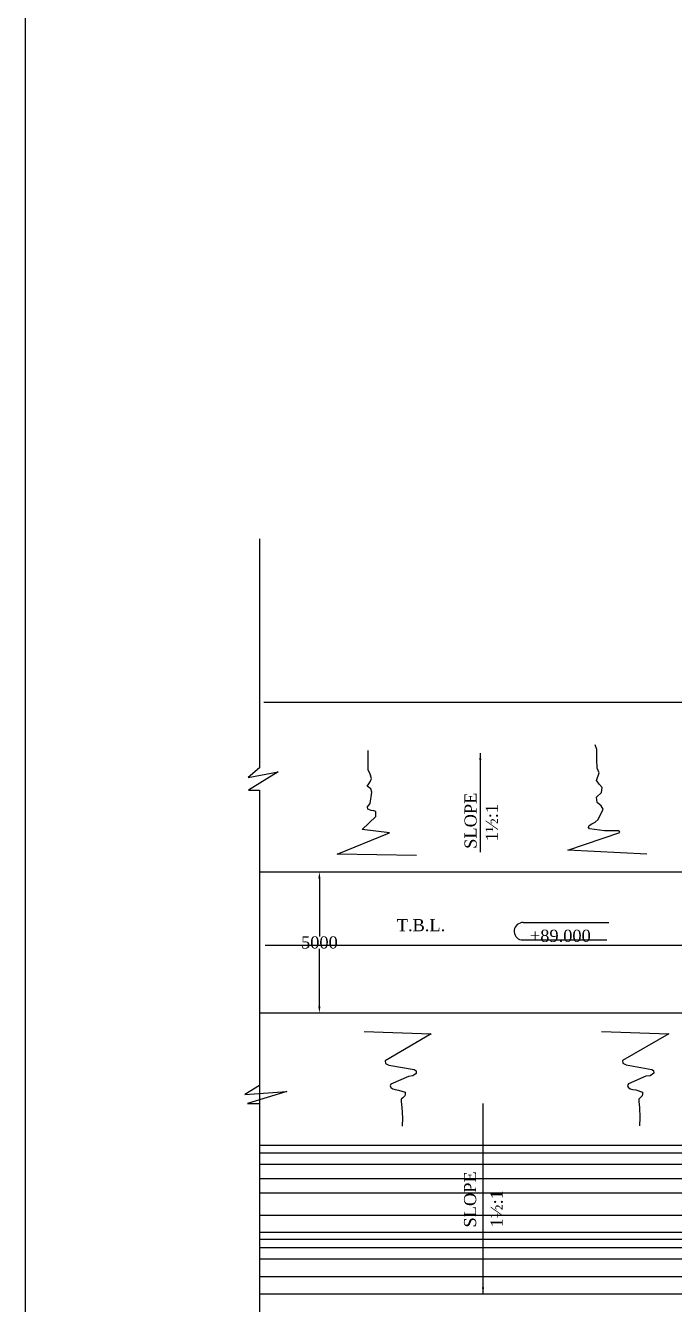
# Model space of a CAD drawing. Header units: millimetres. Extents: x 71701 to 922021, y 11212 to 550189.
# Drawn here: x 71701 to 180013, y 127752 to 341026 of the extents above; entities that cross this region are included whole.
import ezdxf

# ---------------------------------------------------------------- set-up
doc = ezdxf.new("R2010")
doc.units = ezdxf.units.MM
doc.header["$MEASUREMENT"] = 0
doc.header["$PDMODE"] = 66
doc.header["$PDSIZE"] = 170
for name, color, linetype in [('DIM', 5, 'Continuous'), ('DWG. LINE', 1, 'Continuous'), ('HATCH', 2, 'Continuous'), ('TEXT', 7, 'Continuous')]:
    doc.layers.add(name, color=color, linetype=linetype)
doc.layers.add('TITLE', color=7, linetype='Continuous', lineweight=30)
doc.styles.get("Standard").update_dxf_attribs({"font": 'TIMES.TTF', "height": 2030})
doc.dimstyles.get("Standard").update_dxf_attribs({"dimtxt": 2030, "dimasz": 1100, "dimexe": 0.18, "dimexo": 0.0625, "dimgap": 0.09, "dimtad": 0, "dimtih": 1, "dimtoh": 1, "dimdec": 1, "dimzin": 0, "dimdsep": 46, "dimtxsty": 'Standard', "dimcen": 0.09, "dimse1": 1, "dimse2": 1, "dimclrd": 5, "dimclre": 5, "dimclrt": 4, "dimadec": 0, "dimazin": 0, "dimtfac": 1, "dimtdec": 1, "dimtofl": 0, "dimtmove": 0, "dimatfit": 3, "dimfxl": 1, "dimtolj": 1, "dimtzin": 0, "dimarcsym": 0})

# ---------------------------------------------------------------- blocks, each defined once
blk = doc.blocks.new('*D6')
at = {"layer": 'Defpoints', "color": 0}
for p in [(120750, 199859), (120750, 176347), (120750, 176347)]:
    blk.add_point(p, dxfattribs=at)
at = {"layer": 'DIM', "color": 5, "lineweight": -2}
for p, q in [((120750, 198759), (120750, 189136)), ((120750, 177447), (120750, 187070))]:
    blk.add_line(p, q, dxfattribs=at)
at = {"layer": 'DIM', "color": 5}
for points in [[(120567, 198759), (120933, 198759), (120750, 199859)], [(120567, 177447), (120933, 177447), (120750, 176347)]]:
    blk.add_solid(points, dxfattribs=at)
at = {"layer": 'DIM', "color": 4, "insert": (120750, 188103), "char_height": 2030, "attachment_point": 5}
blk.add_mtext('\\A1;5000', dxfattribs=at)

msp = doc.modelspace()

# ---------------------------------------------------------------- linework, layer by layer
at = {"layer": 'DWG. LINE'}
for p, q in [((110752.78, 255435.55), (110752.78, 217250.09)), ((111446.82, 228181.39), (232507.04, 228181.39)), ((110752.78, 217250.09), (108835.74, 215618.46)), ((108835.74, 215618.46), (113852.23, 216550.82)), ((113852.23, 216550.82), (108913.52, 213520.65)), ((108913.52, 213520.65), (110752.78, 213520.65)), ((110752.78, 213520.65), (110752.78, 84406.69)), ((206832.77, 199859.02), (110752.78, 199859.02)), ((111692.34, 187650.07), (566679.46, 187650.07)), ((230150.34, 176346.88), (110752.78, 176346.88)), ((110752.78, 164278.54), (108317.48, 162743.34)), ((108317.48, 162743.34), (115287.76, 163236.79)), ((115287.76, 163236.79), (108756.55, 161262.96)), ((108756.55, 161262.96), (110752.78, 161262.96)), ((110752.78, 154305.38), (230538.39, 154305.38)), ((110752.78, 153059.71), (230538.39, 153059.71)), ((110752.78, 151143.31), (230538.39, 151143.31)), ((110752.78, 148747.8), (230538.39, 148747.8)), ((110752.78, 146352.29), (230538.39, 146352.29)), ((110944.62, 142615.29), (230538.39, 142615.29)), ((110752.78, 139799.27), (371425.46, 139799.27)), ((110752.78, 138650.9), (371425.46, 138650.9)), ((110752.78, 137241.27), (371425.46, 137241.27)), ((110752.78, 135367.62), (371425.46, 135367.62)), ((110752.78, 132406.04), (371425.46, 132406.04)), ((110752.78, 129504.91), (371425.46, 129504.91))]:
    msp.add_line(p, q, dxfattribs=at)
at = {"layer": 'HATCH'}
for p, q in [((128902.61, 216897.63), (128900.99, 220153.15)), ((167070.04, 220306.17), (166800.02, 221070.44)), ((167070.04, 218642.77), (167070.04, 220306.17)), ((167115.04, 217159.2), (167070.04, 218642.77)), ((129232.05, 216188.77), (128902.61, 216897.63)), ((129434.79, 215454.6), (129232.05, 216188.77)), ((129282.74, 214998.9), (129434.79, 215454.6)), ((166982.6, 215121.01), (167430.06, 216394.93)), ((167430.06, 216394.93), (167115.04, 217159.2)), ((128725.22, 214163.46), (129003.98, 214593.84)), ((129308.08, 213758.4), (128725.22, 214163.46)), ((129003.98, 214593.84), (129282.74, 214998.9)), ((129510.82, 213201.44), (129308.08, 213758.4)), ((167522.62, 214446.66), (166982.6, 215121.01)), ((167927.64, 213952.13), (167522.62, 214446.66)), ((167837.63, 213142.91), (167927.64, 213952.13)), ((128802.31, 210759.62), (129207.78, 211316.58)), ((129207.78, 211316.58), (129510.82, 213201.44)), ((167027.6, 212333.69), (167837.63, 213142.91)), ((167117.6, 211434.56), (167027.6, 212333.69)), ((167792.63, 210895.07), (167117.6, 211434.56)), ((127915.44, 206978.26), (130145.44, 209139.38)), ((128853, 210354.56), (128802.31, 210759.62)), ((129385.18, 210101.4), (128853, 210354.56)), ((129841.33, 210050.77), (129385.18, 210101.4)), ((130170.78, 209949.5), (129841.33, 210050.77)), ((130145.44, 209139.38), (130196.12, 209696.34)), ((130196.12, 209696.34), (130170.78, 209949.5)), ((167288.13, 208621.12), (168107.65, 210355.59)), ((168107.65, 210355.59), (167792.63, 210895.07)), ((132451.65, 206421.3), (127915.44, 206978.26)), ((165646.86, 207300.63), (165801.08, 207597.74)), ((165845.14, 207080.55), (165646.86, 207300.63)), ((165801.08, 207597.74), (166208.64, 207872.85)), ((168312.54, 206717.41), (165845.14, 207080.55)), ((166208.64, 207872.85), (166803.46, 208202.97)), ((166803.46, 208202.97), (167288.13, 208621.12)), ((123734.03, 202826.38), (132451.65, 206421.3)), ((162209.32, 203532.38), (170887.69, 206443.81)), ((169557.26, 206717.41), (168312.54, 206717.41)), ((170207.16, 206717.41), (169557.26, 206717.41)), ((170658.78, 206706.41), (170207.16, 206717.41)), ((170846.04, 206607.37), (170658.78, 206706.41)), ((170887.69, 206443.81), (170846.04, 206607.37)), ((136944.48, 202614.84), (123734.03, 202826.38)), ((175421.16, 202820.69), (162209.32, 203532.38)), ((128222.49, 173248.95), (139432.82, 172862.77)), ((139432.82, 172862.77), (131701.56, 168400.33)), ((167851.91, 173273.08), (179062.24, 172886.9)), ((179062.24, 172886.9), (171330.98, 168424.46)), ((131701.56, 168400.33), (131756.01, 167957.07)), ((131756.01, 167957.07), (132325.3, 167672.71)), ((132325.3, 167672.71), (136594.96, 166914.42)), ((136594.96, 166914.42), (136903.32, 166724.85)), ((136903.32, 166724.85), (136927.04, 166274.62)), ((171330.98, 168424.46), (171385.44, 167981.2)), ((171385.44, 167981.2), (171954.73, 167696.84)), ((171954.73, 167696.84), (176224.38, 166938.55)), ((176224.38, 166938.55), (176532.74, 166748.98)), ((176532.74, 166748.98), (176556.47, 166298.75)), ((132695.87, 164505.26), (132568.66, 164227.97)), ((132568.66, 164227.97), (132672.74, 163950.69)), ((135598.7, 165777), (132695.87, 164505.26)), ((136357.76, 165871.78), (135598.7, 165777)), ((136927.04, 166274.62), (136357.76, 165871.78)), ((172325.3, 164529.39), (172198.08, 164252.1)), ((172198.08, 164252.1), (172302.17, 163974.82)), ((175228.13, 165801.13), (172325.3, 164529.39)), ((175987.18, 165895.91), (175228.13, 165801.13)), ((176556.47, 166298.75), (175987.18, 165895.91)), ((132672.74, 163950.69), (133008.13, 163696.51)), ((133008.13, 163696.51), (133412.92, 163580.98)), ((133412.92, 163580.98), (133944.91, 163500.1)), ((133944.91, 163500.1), (135066.74, 163153.5)), ((134685.09, 162206.11), (134417.71, 161982.98)), ((135008.91, 162529.61), (134685.09, 162206.11)), ((135055.17, 162783.79), (135008.91, 162529.61)), ((135066.74, 163153.5), (135055.17, 162783.79)), ((172302.17, 163974.82), (172637.56, 163720.64)), ((172637.56, 163720.64), (173042.34, 163605.11)), ((173042.34, 163605.11), (173574.34, 163524.23)), ((173574.34, 163524.23), (174696.16, 163177.63)), ((174314.51, 162230.24), (174047.13, 162007.11)), ((174638.33, 162553.74), (174314.51, 162230.24)), ((174684.59, 162807.92), (174638.33, 162553.74)), ((174696.16, 163177.63), (174684.59, 162807.92)), ((134417.71, 161982.98), (134417.71, 161569.62)), ((134417.71, 161569.62), (134535.94, 160565.73)), ((134535.94, 160565.73), (134624.6, 158882.73)), ((174047.13, 162007.11), (174047.13, 161593.75)), ((174047.13, 161593.75), (174165.36, 160589.86)), ((174165.36, 160589.86), (174254.03, 158906.86)), ((134624.6, 158882.73), (134565.49, 157495)), ((174254.03, 158906.86), (174194.92, 157519.13))]:
    msp.add_line(p, q, dxfattribs=at)
at = {"layer": 'TEXT'}
for p, q in [((154784.99, 191442.96), (169083.81, 191442.96)), ((154409.8, 188527.35), (168750.31, 188527.35))]:
    msp.add_line(p, q, dxfattribs=at)
msp.add_arc((154743.2, 189966.39), 1477.16, 88.3788612, 256.9558132, dxfattribs=at)
at = {"layer": 'TITLE'}
msp.add_lwpolyline([(71700.89, 550188.52), (920966.35, 550188.52), (920966.35, 11212.35), (71700.89, 11212.35)], close=True, dxfattribs=at)
msp.add_lwpolyline([(71700.89, 550188.52), (920966.35, 550188.52), (920966.35, 11212.35), (71700.89, 11212.35)], close=True, dxfattribs=at)

# ---------------------------------------------------------------- texts
at = {"layer": 'TEXT'}
for s, p in [('SLOPE', (146990.69, 203729.53)), ('1½:1', (150547.35, 204998.48)), ('SLOPE', (146907.44, 140575.37)), ('1½:1', (151348.02, 140596.68))]:
    msp.add_text(s, height=2030, rotation=90, dxfattribs=at).set_placement(p)
for s, p in [('T.B.L.', (133660.41, 189991.35)), ('+89.000', (155883.68, 188215.28))]:
    msp.add_text(s, height=2030, dxfattribs=at).set_placement(p)

# ---------------------------------------------------------------- dimensions: what is measured, and where the dimension line sits
at = {"layer": 'DIM'}
dim = msp.add_aligned_dim(p1=(120749.87, 199859.02), p2=(120749.87, 176346.88), distance=0, text='5000', dimstyle='Standard', dxfattribs=at)
dim.commit()
dim.dimension.update_dxf_attribs({"geometry": '*D6', "text_midpoint": (120749.87, 188102.95)})

# ---------------------------------------------------------------- leaders
for points in [[(147601.39, 219672.8), (147601.39, 203147.54)], [(148057.76, 129504.91), (148057.76, 161246.87)]]:
    msp.add_leader(points, dimstyle='Standard', override={"dimgap": 0.09, "dimtad": 0}, dxfattribs=at)

doc.saveas('drawing.dxf')
